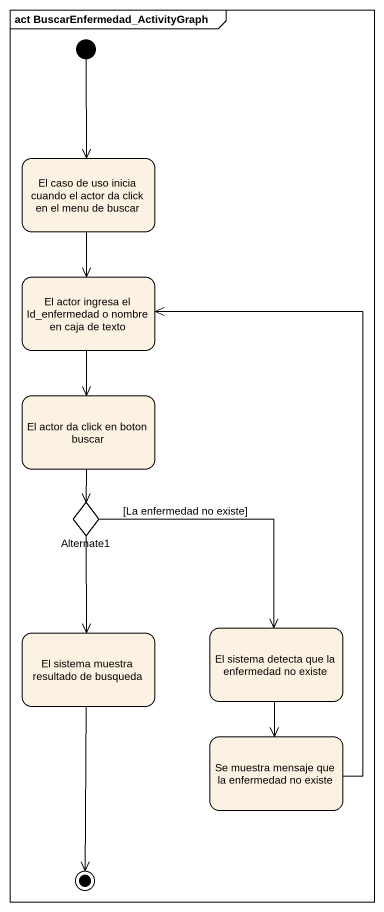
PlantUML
@startuml
mainframe act BuscarEnfermedad_ActivityGraph
hide empty description
state "El caso de uso inicia cuando el actor da click en el menu de buscar" as El_caso_de_uso_inicia
state "El actor ingresa el Id_enfermedad o nombre en caja de texto" as El_actor_ingresa_el_Id
state "El actor da click en boton buscar" as El_actor_da_click_en_boton
state Alternate1 <<choice>>
state "El sistema detecta que la enfermedad no existe" as El_sistema_detecta_que_la
state "El sistema muestra resultado de busqueda" as El_sistema_muestra
state "Se muestra mensaje que la enfermedad no existe" as Se_muestra_mensaje_que_la
[*] --> El_caso_de_uso_inicia
El_caso_de_uso_inicia --> El_actor_ingresa_el_Id
El_actor_ingresa_el_Id --> El_actor_da_click_en_boton
El_actor_da_click_en_boton --> Alternate1
Alternate1 --> El_sistema_detecta_que_la : [La enfermedad no existe]
Alternate1 --> El_sistema_muestra
El_sistema_detecta_que_la --> Se_muestra_mensaje_que_la
Se_muestra_mensaje_que_la -up-> El_actor_ingresa_el_Id
El_sistema_muestra --> [*]
@enduml
